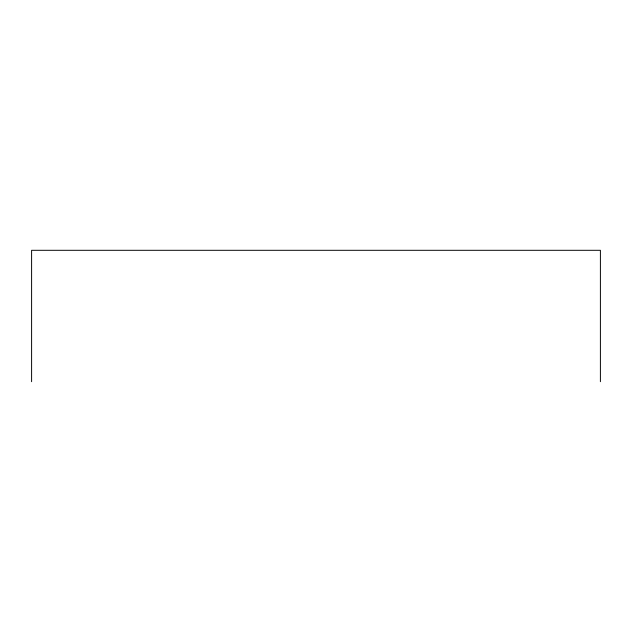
<?xml version="1.0" encoding="UTF-8"?>
<svg xmlns="http://www.w3.org/2000/svg" width="632" height="632" viewBox="0 0 632 632"><rect width="100%" height="100%" fill="white"/><g stroke="black" fill="none" stroke-linecap="round" stroke-linejoin="round"><path stroke-width="0.95" d="M600.4 381.696L600.4 250.304L31.6 250.304L31.6 381.696"/></g></svg>
